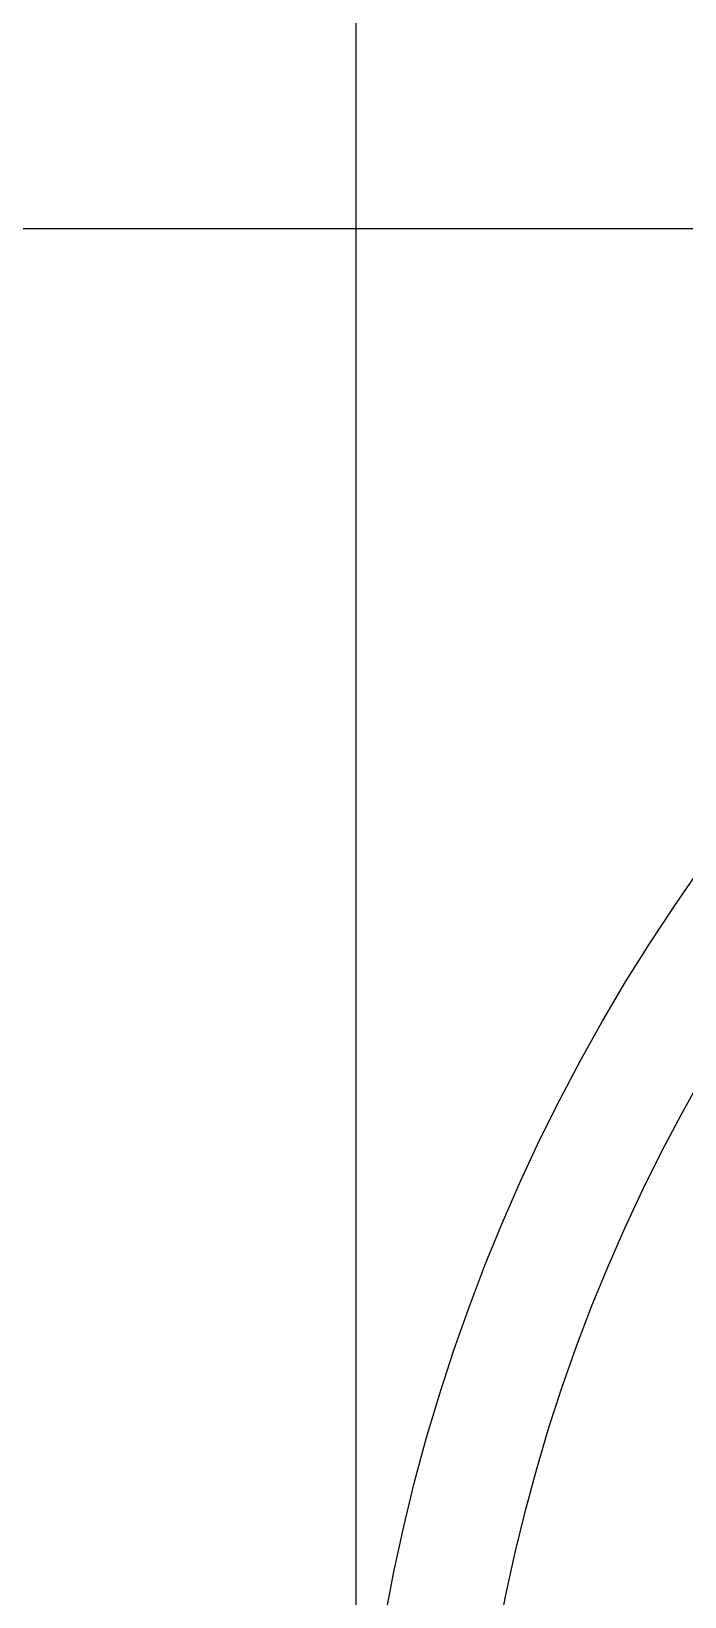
# Model space of a CAD drawing. Header units: metres. Extents: x -325 to 301, y -147 to 149.
# Drawn here: x 61.817 to 62.657, y 31.695 to 33.711 of the extents above; entities that cross this region are included whole.
import ezdxf

# ---------------------------------------------------------------- set-up
doc = ezdxf.new("R2010")
doc.units = ezdxf.units.M
doc.layers.add('-aux', color=50, linetype='Continuous', plot=False)
doc.layers.add('-AUX-QAD', color=5, linetype='Continuous', plot=False)

msp = doc.modelspace()

# ---------------------------------------------------------------- linework, layer by layer
at = {"layer": '-aux'}
for points in [[(62.23447743480324, 3.456691224966903), (62.23447743480324, 133.4566912249669)], [(12.23447743480324, 33.4566912249669), (142.2344774348032, 33.4566912249669)]]:
    msp.add_lwpolyline(points, dxfattribs=at)
at = {"layer": '-AUX-QAD'}
for radius in [2.396175422524493, 2.249055570647946]:
    msp.add_circle((64.63065285732773, 31.2442517638392), radius, dxfattribs=at)

doc.saveas('drawing.dxf')
